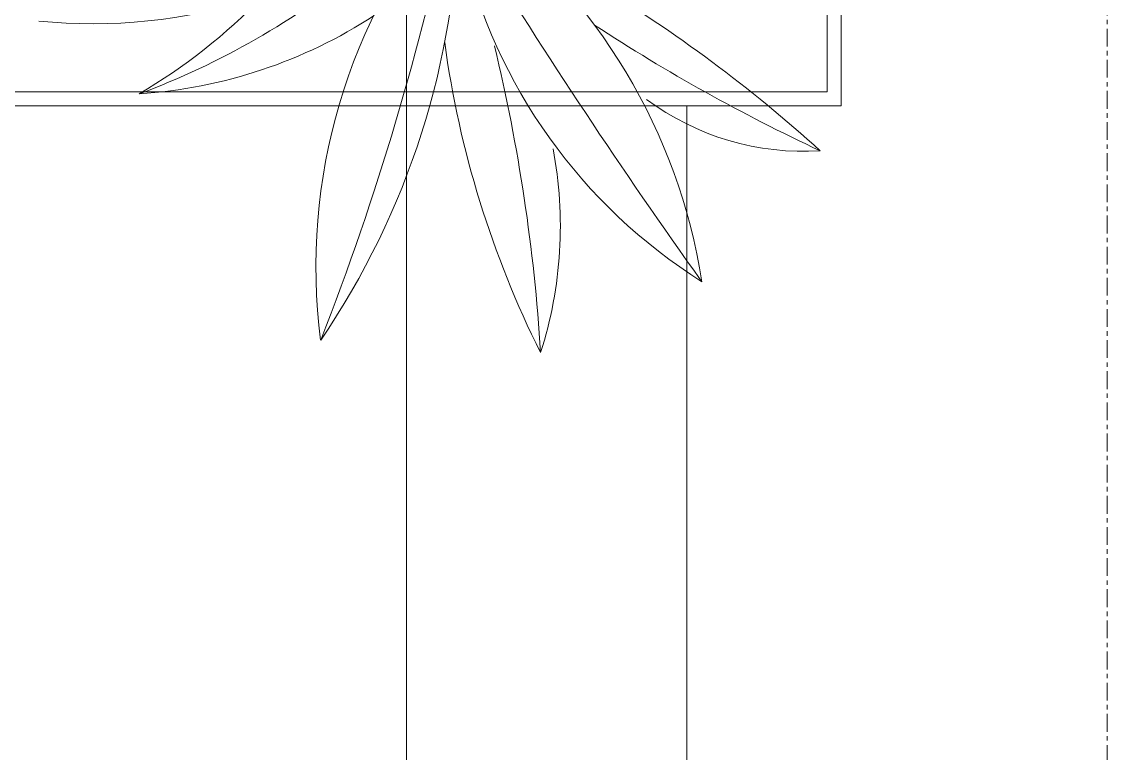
# Model space of a CAD drawing. Header units: millimetres. Extents: x 46079 to 131409, y 40831 to 60403.
# Drawn here: x 119419 to 120193, y 50086 to 50608 of the extents above; entities that cross this region are included whole.
import ezdxf

# ---------------------------------------------------------------- set-up
doc = ezdxf.new("R2010")
doc.units = ezdxf.units.MM
doc.linetypes.add('Grid Line', pattern=[22.225, 12.7, -3.175, 3.175, -3.175])
for name, color, linetype, lineweight in [('A-DETL-THIN', 151, 'Continuous', 18), ('A-FLOR', 192, 'Continuous', 18), ('A-WALL', 113, 'Continuous', 18), ('G-IMPT', 8, 'Continuous', 18), ('L-PLNT', 71, 'Continuous', 18), ('S-GRID-1', 1, 'Grid Line', 9)]:
    doc.layers.add(name, color=color, linetype=linetype, lineweight=lineweight)

# ---------------------------------------------------------------- blocks, each defined once
blk = doc.blocks.new('CAY DUA VAN PHAT - CAY DUA VAN PHAT_dwg-2253781-TKCS_BỂ NƯỚC NGẦM - MẶT BẰNG NẮP BỂ')
at = {"layer": 'G-IMPT'}
for centre, radius, start, end in [((110.7, 1269.5), 773.9, 319.7296, 5.697), ((-62.1, 1592.2), 1116.8, 320.6802, 339.5986), ((272.8, 1621.1), 825.6, 313.9588, 329.5669), ((288.4, 1248.6), 697.7, 326.9057, 356.2457), ((1231.1, 130.1), 820.5, 82.645, 130.2275), ((-95.4, 4605.1), 3931.2, 281.7668, 291.3553), ((695.3, 1884.1), 1137.9, 271.0634, 304.2767), ((719.3, -637.8), 1417.7, 63.4093, 82.2197), ((594.7, -15.7), 778.2, 32.2613, 76.6297), ((1382.2, 1223.8), 834.2, 217.0531, 261.0676), ((-3578, -6349.7), 8300, 54.40802, 58.45357), ((1508, 3142.6), 2517.3, 256.4051, 266.4905), ((1173.7, 1190.3), 588.6, 259.1512, 287.8197), ((2568.5, 1594.9), 2029.5, 210.8992, 222.2343), ((-1244.6, -845.1), 2548.6, 24.9673, 33.2653), ((691.4, 254.8), 375.2, 356.3118, 36.6378)]:
    blk.add_arc(centre, radius, start, end, dxfattribs=at)
blk = doc.blocks.new('CAY DUA VAN PHAT - CAY DUA VAN PHAT_dwg-V42-TKCS_BỂ NƯỚC NGẦM - MẶT BẰNG NẮP BỂ')
at = {"layer": 'G-IMPT'}
for centre, radius, start, end in [((110.7, 1269.5), 773.9, 319.7296, 5.697), ((-62.1, 1592.2), 1116.8, 320.6802, 339.5986), ((272.8, 1621.1), 825.6, 313.9588, 329.5669), ((288.4, 1248.6), 697.7, 326.9057, 356.2457), ((1231.1, 130.1), 820.5, 82.645, 130.2275), ((-95.4, 4605.1), 3931.2, 281.7668, 291.3553), ((695.3, 1884.1), 1137.9, 271.0634, 304.2767), ((719.3, -637.8), 1417.7, 63.4093, 82.2197), ((594.7, -15.7), 778.2, 32.2613, 76.6297), ((1382.2, 1223.8), 834.2, 217.0531, 261.0676), ((-3578, -6349.7), 8300, 54.40802, 58.45357), ((1508, 3142.6), 2517.3, 256.4051, 266.4905), ((1173.7, 1190.3), 588.6, 259.1512, 287.8197), ((2568.5, 1594.9), 2029.5, 210.8992, 222.2343), ((-1244.6, -845.1), 2548.6, 24.9673, 33.2653), ((691.4, 254.8), 375.2, 356.3118, 36.6378)]:
    blk.add_arc(centre, radius, start, end, dxfattribs=at)
blk = doc.blocks.new('CAY DUA VAN PHAT - CAY DUA VAN PHAT-V43-TKCS_BỂ NƯỚC NGẦM - MẶT BẰNG NẮP BỂ')
at = {"extrusion": (0, 0, -1), "xscale": 0.5, "yscale": 0.5, "zscale": -0.5, "rotation": 180}
for name in ['CAY DUA VAN PHAT - CAY DUA VAN PHAT_dwg-2253781-TKCS_BỂ NƯỚC NGẦM - MẶT BẰNG NẮP BỂ', 'CAY DUA VAN PHAT - CAY DUA VAN PHAT_dwg-V42-TKCS_BỂ NƯỚC NGẦM - MẶT BẰNG NẮP BỂ']:
    blk.add_blockref(name, (151.82, 370.52), dxfattribs=at)

msp = doc.modelspace()

# ---------------------------------------------------------------- linework, layer by layer
at = {"layer": 'A-DETL-THIN'}
for p, q in [((119693.27, 50557.93), (116293.35, 50557.93)), ((119693.27, 47586.34), (119693.27, 50557.93))]:
    msp.add_line(p, q, dxfattribs=at)
at = {"layer": 'A-FLOR'}
for p, q in [((119893.35, 50547.93), (119893.35, 47596.34)), ((119893.35, 47596.34), (119893.35, 50547.93))]:
    msp.add_line(p, q, dxfattribs=at)
at = {"layer": 'A-WALL'}
for p, q in [((119993.35, 55286.31), (119993.35, 50557.93)), ((120003.35, 55276.31), (120003.35, 50547.93)), ((119693.27, 50657.93), (119693.27, 50547.93)), ((116493.38, 50557.93), (119993.35, 50557.93)), ((120003.35, 50547.93), (116493.38, 50547.93))]:
    msp.add_line(p, q, dxfattribs=at)
at = {"layer": 'S-GRID-1'}
msp.add_line((120193.35, 44833.98), (120193.35, 57469.42), dxfattribs=at)

# ---------------------------------------------------------------- block references
at = {"layer": 'L-PLNT', "rotation": 270.0000000000003}
msp.add_blockref('CAY DUA VAN PHAT - CAY DUA VAN PHAT-V43-TKCS_BỂ NƯỚC NGẦM - MẶT BẰNG NẮP BỂ', (119733.35, 50896.94), dxfattribs=at)

doc.saveas('drawing.dxf')
